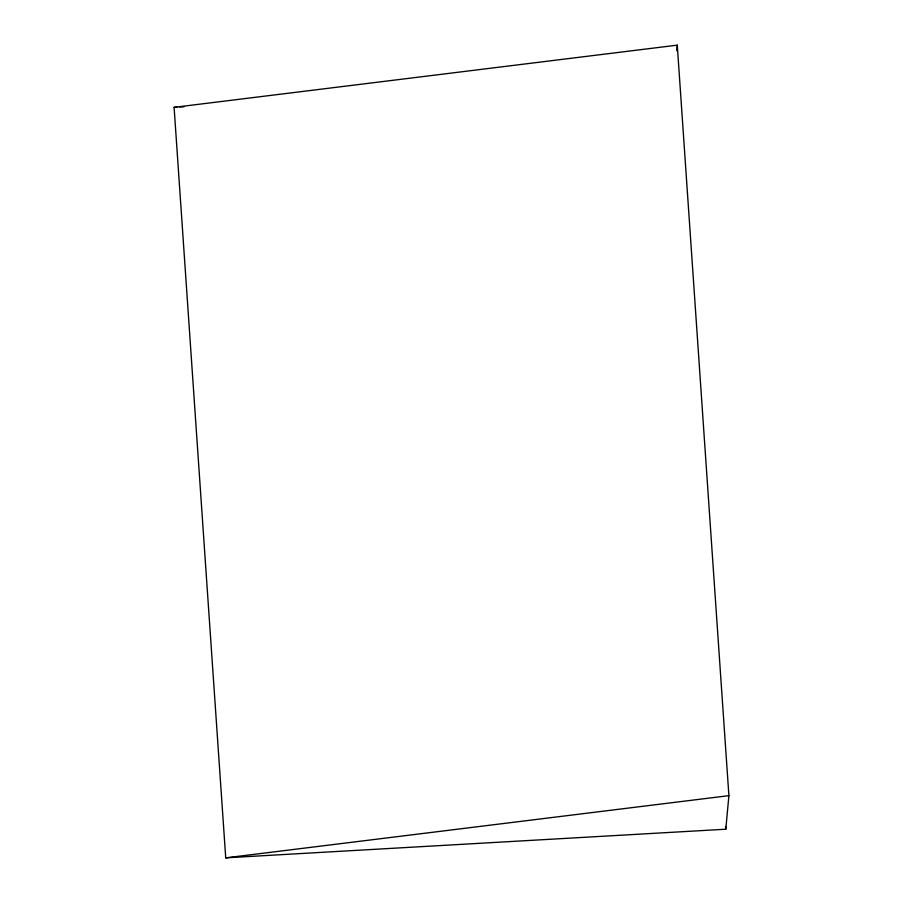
<?xml version="1.0" encoding="UTF-8"?>
<svg xmlns="http://www.w3.org/2000/svg" width="903" height="903" viewBox="0 0 903 903"><rect width="100%" height="100%" fill="white"/><g stroke="black" fill="none" stroke-linecap="round" stroke-linejoin="round"><path stroke-width="1.35" d="M676.753 50.749L677.273 45.15L174.098 107.344L225.727 857.85L725.786 829.214L728.902 795.656L677.273 45.15M225.727 857.85L728.902 795.656M174.098 107.344L176.92 107.186M179.742 107.017L183.964 106.78M725.594 826.403L725.786 829.214"/></g></svg>
